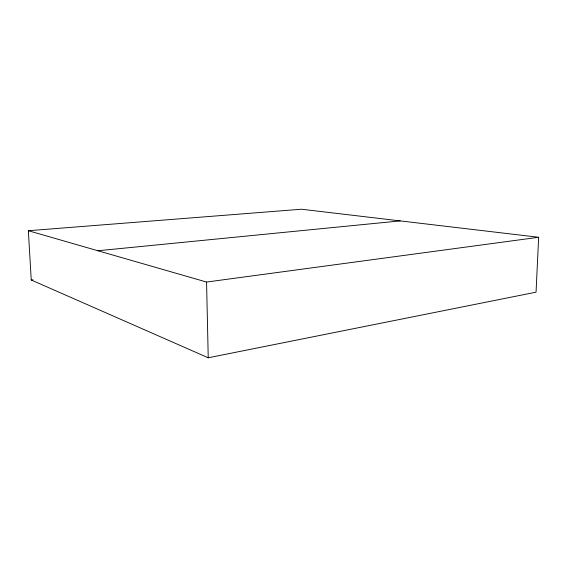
<?xml version="1.0" encoding="UTF-8"?>
<svg xmlns="http://www.w3.org/2000/svg" width="567" height="567" viewBox="0 0 567 567"><rect width="100%" height="100%" fill="white"/><g stroke="black" fill="none" stroke-linecap="round" stroke-linejoin="round"><path stroke-width="0.85" d="M538.65 237.268L536.049 292.175L208.231 357.777L31.249 279.999L28.35 230.719L301.438 209.223L538.65 237.268L206.565 282.047L28.35 230.719M31.249 279.999L33.006 279.8M97.9 250.749L400.189 220.896M206.565 282.047L208.231 357.777"/></g></svg>
